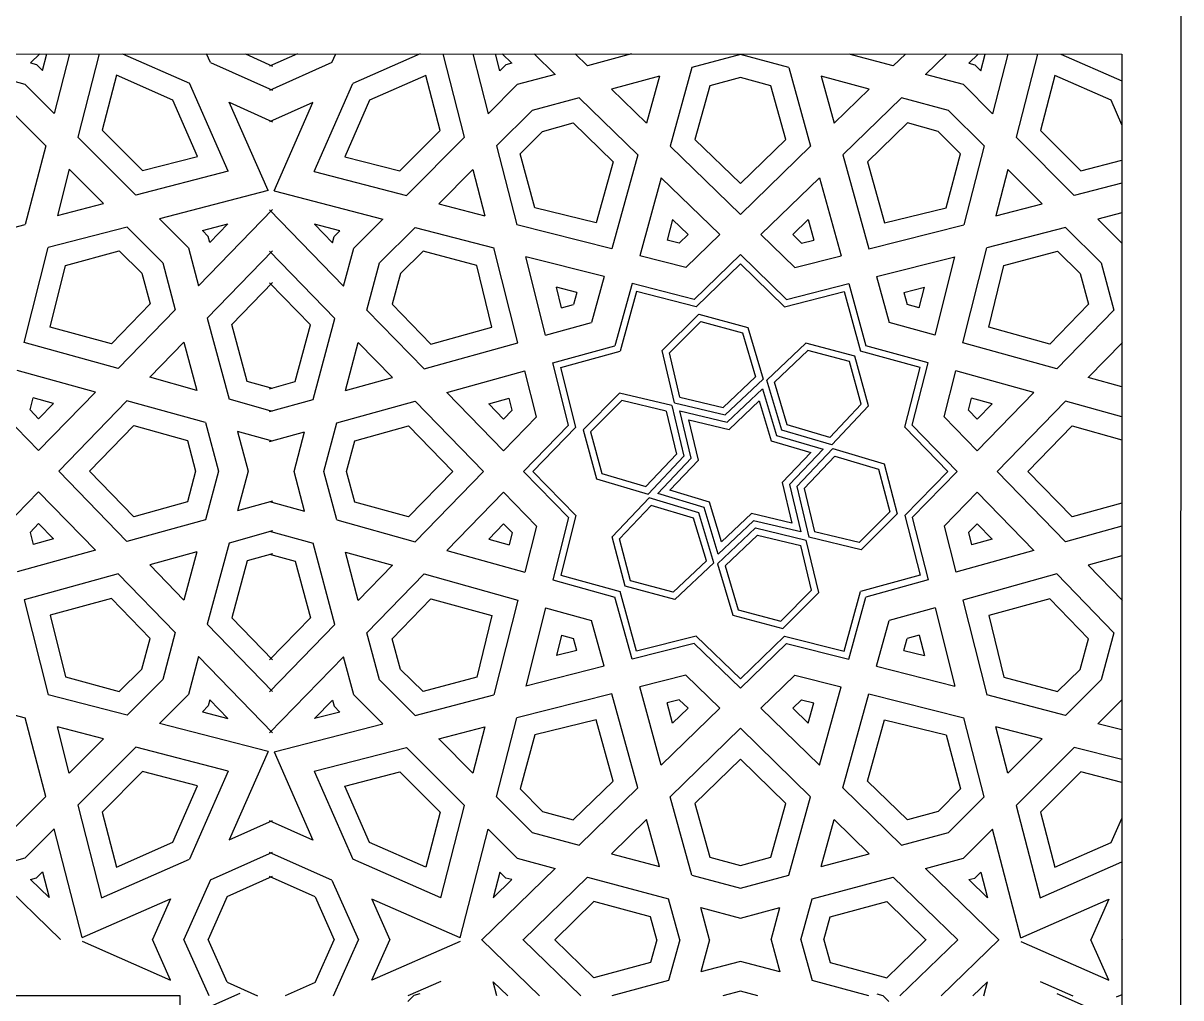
# Model space of a CAD drawing. Header units: inches. Extents: x 13054 to 48691, y 5623 to 20391.
# Drawn here: x 48445.11 to 48454.95, y 18880.51 to 18888.78 of the extents above; entities that cross this region are included whole.
import ezdxf

# ---------------------------------------------------------------- set-up
doc = ezdxf.new("R2010")
doc.units = ezdxf.units.IN
doc.header["$MEASUREMENT"] = 0

msp = doc.modelspace()

# ---------------------------------------------------------------- linework, layer by layer
at = {"transparency": 33554483}
for p, q in [((48454.949, 18889.0532), (48454.9236, 18793.5075)), ((48359.5098, 18888.5459), (48454.4489, 18888.5206)), ((48445.253, 18888.5231), (48445.1731, 18888.4454)), ((48445.2746, 18888.3817), (48445.3112, 18888.5231)), ((48445.5052, 18888.523), (48445.3741, 18888.0167)), ((48445.7574, 18888.523), (48445.5744, 18887.8163)), ((48445.9558, 18888.5229), (48446.5251, 18888.2725)), ((48446.7025, 18888.4499), (48446.67, 18888.5227)), ((48447.0001, 18888.5226), (48447.2311, 18888.4194)), ((48447.4413, 18888.5225), (48447.2058, 18888.4173)), ((48447.7344, 18888.4478), (48447.7678, 18888.5224)), ((48448.4844, 18888.5222), (48447.9119, 18888.2704)), ((48448.8625, 18887.8142), (48448.6792, 18888.5222)), ((48448.9314, 18888.5221), (48449.0628, 18888.0145)), ((48449.1623, 18888.3796), (48449.1254, 18888.5221)), ((48449.1828, 18888.522), (48449.2638, 18888.4433)), ((48449.4523, 18888.522), (48449.6319, 18888.3475)), ((48449.8027, 18888.5219), (48449.9064, 18888.4211)), ((48450.2821, 18888.5218), (48449.9064, 18888.4211)), ((48451.2058, 18888.5165), (48450.7933, 18888.406)), ((48451.6183, 18888.406), (48451.2058, 18888.5165)), ((48452.5052, 18888.4211), (48452.1313, 18888.5213)), ((48452.6081, 18888.5211), (48452.5052, 18888.4211)), ((48452.9583, 18888.521), (48452.7798, 18888.3475)), ((48453.2277, 18888.521), (48453.1478, 18888.4433)), ((48453.2493, 18888.3796), (48453.2859, 18888.521)), ((48453.4799, 18888.5209), (48453.3488, 18888.0145)), ((48453.7321, 18888.5208), (48453.5491, 18887.8142)), ((48453.9305, 18888.5208), (48454.4488, 18888.2927)), ((48454.4489, 18888.5206), (48454.4236, 18793.5076)), ((48445.1731, 18888.4454), (48445.2248, 18888.4316)), ((48445.2248, 18888.4316), (48445.2746, 18888.3817)), ((48446.7025, 18888.4499), (48447.2311, 18888.2137)), ((48447.7344, 18888.4478), (48447.2058, 18888.2116)), ((48449.2122, 18888.4295), (48449.1623, 18888.3796)), ((48449.2638, 18888.4433), (48449.2122, 18888.4295)), ((48450.7933, 18888.406), (48450.6085, 18887.7388)), ((48451.6183, 18888.406), (48451.8031, 18887.7388)), ((48453.1478, 18888.4433), (48453.1994, 18888.4295)), ((48453.1994, 18888.4295), (48453.2493, 18888.3796)), ((48445.1275, 18888.2632), (48444.8051, 18888.3496)), ((48445.9041, 18888.3405), (48445.7831, 18887.8732)), ((48446.3826, 18888.13), (48445.9041, 18888.3405)), ((48448.5328, 18888.3383), (48448.0544, 18888.1279)), ((48448.6538, 18887.8711), (48448.5328, 18888.3383)), ((48449.6319, 18888.3475), (48449.3094, 18888.2611)), ((48450.5197, 18888.3327), (48450.1103, 18888.223)), ((48450.5197, 18888.3327), (48450.4089, 18887.9328)), ((48451.2058, 18888.3221), (48450.9457, 18888.2524)), ((48451.4659, 18888.2524), (48451.2058, 18888.3221)), ((48452.3013, 18888.223), (48451.8919, 18888.3327)), ((48451.8919, 18888.3327), (48452.0027, 18887.9328)), ((48453.1022, 18888.2611), (48452.7798, 18888.3475)), ((48453.8788, 18888.3383), (48453.7578, 18887.8711)), ((48454.3572, 18888.1279), (48453.8788, 18888.3383)), ((48445.3741, 18888.0167), (48445.1275, 18888.2632)), ((48446.8538, 18887.5251), (48446.5251, 18888.2725)), ((48447.5831, 18887.523), (48447.9119, 18888.2704)), ((48449.3094, 18888.2611), (48449.0628, 18888.0145)), ((48450.1103, 18888.223), (48450.4089, 18887.9328)), ((48450.9457, 18888.2524), (48450.8192, 18887.7959)), ((48451.5924, 18887.7959), (48451.4659, 18888.2524)), ((48452.3013, 18888.223), (48452.0027, 18887.9328)), ((48453.3488, 18888.0145), (48453.1022, 18888.2611)), ((48446.593, 18887.6515), (48446.3826, 18888.13)), ((48446.8629, 18888.1109), (48447.2311, 18887.9463)), ((48447.1929, 18887.3607), (48446.8629, 18888.1109)), ((48447.5741, 18888.1087), (48447.2058, 18887.9442)), ((48447.2441, 18887.3586), (48447.5741, 18888.1087)), ((48448.0544, 18888.1279), (48447.8439, 18887.6494)), ((48449.8357, 18888.1494), (48449.4358, 18888.0422)), ((48449.8357, 18888.1494), (48450.3346, 18887.6646)), ((48452.5759, 18888.1494), (48452.077, 18887.6646)), ((48452.9758, 18888.0422), (48452.5759, 18888.1494)), ((48454.4487, 18887.9199), (48454.3572, 18888.1279)), ((48445.3031, 18887.7424), (48445.0012, 18888.0444)), ((48449.4358, 18888.0422), (48449.1338, 18887.7403)), ((48453.2778, 18887.7403), (48452.9758, 18888.0422)), ((48449.5247, 18887.8645), (48449.7842, 18887.9363)), ((48449.7842, 18887.9363), (48450.1246, 18887.6069)), ((48452.6274, 18887.9363), (48452.287, 18887.6069)), ((48452.887, 18887.8645), (48452.6274, 18887.9363)), ((48446.0689, 18887.3219), (48445.5744, 18887.8163)), ((48445.7831, 18887.8732), (48446.1258, 18887.5306)), ((48448.3111, 18887.5284), (48448.6538, 18887.8711)), ((48448.368, 18887.3197), (48448.8625, 18887.8142)), ((48449.3357, 18887.6726), (48449.5247, 18887.8645)), ((48450.8192, 18887.7959), (48451.2058, 18887.4202)), ((48451.2058, 18887.4202), (48451.5924, 18887.7959)), ((48453.0759, 18887.6726), (48452.887, 18887.8645)), ((48454.0436, 18887.3197), (48453.5491, 18887.8142)), ((48453.7578, 18887.8711), (48454.1005, 18887.5284)), ((48445.3031, 18887.7424), (48445.1296, 18887.0722)), ((48449.1338, 18887.7403), (48449.3074, 18887.0701)), ((48450.6085, 18887.7388), (48451.2058, 18887.1583)), ((48451.8031, 18887.7388), (48451.2058, 18887.1583)), ((48453.2778, 18887.7403), (48453.1043, 18887.0701)), ((48446.1258, 18887.5306), (48446.593, 18887.6515)), ((48447.8439, 18887.6494), (48448.3111, 18887.5284)), ((48449.4581, 18887.215), (48449.3357, 18887.6726)), ((48450.1246, 18887.6069), (48449.9817, 18887.087)), ((48450.3346, 18887.6646), (48450.1135, 18886.8664)), ((48452.077, 18887.6646), (48452.2981, 18886.8664)), ((48452.287, 18887.6069), (48452.4299, 18887.087)), ((48452.9535, 18887.215), (48453.0759, 18887.6726)), ((48454.1005, 18887.5284), (48454.4487, 18887.6186)), ((48445.5034, 18887.5421), (48445.4017, 18887.1491)), ((48445.7947, 18887.2508), (48445.5034, 18887.5421)), ((48446.8538, 18887.5251), (48446.0689, 18887.3219)), ((48447.5831, 18887.523), (48448.368, 18887.3197)), ((48448.6423, 18887.2487), (48448.9335, 18887.54)), ((48448.9335, 18887.54), (48449.0353, 18887.147)), ((48453.4781, 18887.54), (48453.3763, 18887.147)), ((48453.7693, 18887.2487), (48453.4781, 18887.54)), ((48450.5342, 18887.4706), (48450.3503, 18886.8065)), ((48450.5342, 18887.4706), (48451.0307, 18886.9881)), ((48451.8774, 18887.4706), (48451.381, 18886.9881)), ((48451.8774, 18887.4706), (48452.0614, 18886.8065)), ((48454.4486, 18887.4246), (48454.0436, 18887.3197)), ((48447.1929, 18887.3607), (48446.2692, 18887.1215)), ((48447.2441, 18887.3586), (48448.1677, 18887.1194)), ((48445.4017, 18887.1491), (48445.7947, 18887.2508)), ((48447.2311, 18887.1997), (48446.6022, 18886.5525)), ((48448.6423, 18887.2487), (48449.0353, 18887.147)), ((48449.9817, 18887.087), (48449.4581, 18887.215)), ((48452.4299, 18887.087), (48452.9535, 18887.215)), ((48453.3763, 18887.147), (48453.7693, 18887.2487)), ((48446.2692, 18887.1215), (48446.5158, 18886.875)), ((48447.2058, 18887.1975), (48447.8347, 18886.5504)), ((48447.9211, 18886.8728), (48448.1677, 18887.1194)), ((48450.6306, 18887.1151), (48450.5825, 18886.9415)), ((48450.6306, 18887.1151), (48450.7612, 18886.9881)), ((48451.781, 18887.1151), (48451.6504, 18886.9881)), ((48451.781, 18887.1151), (48451.8291, 18886.9415)), ((48454.4485, 18887.1724), (48454.2439, 18887.1194)), ((48454.2439, 18887.1194), (48454.4485, 18886.9149)), ((48444.3234, 18886.8685), (48445.1296, 18887.0722)), ((48445.995, 18887.0505), (48445.3248, 18886.877)), ((48445.995, 18887.0505), (48446.2969, 18886.7486)), ((48446.6343, 18887.0221), (48446.8513, 18887.0782)), ((48446.6842, 18886.9722), (48446.6343, 18887.0221)), ((48446.8513, 18887.0782), (48446.698, 18886.9205)), ((48447.8026, 18887.0199), (48447.5857, 18887.0761)), ((48447.5857, 18887.0761), (48447.7389, 18886.9184)), ((48447.7528, 18886.9701), (48447.8026, 18887.0199)), ((48448.14, 18886.7465), (48448.4419, 18887.0484)), ((48448.4419, 18887.0484), (48449.1122, 18886.8749)), ((48450.1135, 18886.8664), (48449.3074, 18887.0701)), ((48452.2981, 18886.8664), (48453.1043, 18887.0701)), ((48453.9697, 18887.0484), (48453.2994, 18886.8749)), ((48453.9697, 18887.0484), (48454.2716, 18886.7465)), ((48446.698, 18886.9205), (48446.6842, 18886.9722)), ((48447.7389, 18886.9184), (48447.7528, 18886.9701)), ((48450.6863, 18886.9153), (48450.5825, 18886.9415)), ((48450.7612, 18886.9881), (48450.6863, 18886.9153)), ((48451.0307, 18886.9881), (48450.7419, 18886.7076)), ((48451.381, 18886.9881), (48451.6697, 18886.7076)), ((48451.6504, 18886.9881), (48451.7253, 18886.9153)), ((48451.7253, 18886.9153), (48451.8291, 18886.9415)), ((48445.1211, 18886.0709), (48445.3248, 18886.877)), ((48445.4697, 18886.7263), (48445.9273, 18886.8486)), ((48445.9273, 18886.8486), (48446.1192, 18886.6597)), ((48446.5158, 18886.875), (48446.6022, 18886.5525)), ((48447.2311, 18886.8494), (48446.6758, 18886.2779)), ((48447.2058, 18886.8472), (48447.7611, 18886.2758)), ((48447.8347, 18886.5504), (48447.9211, 18886.8728)), ((48448.5097, 18886.8465), (48448.3177, 18886.6576)), ((48448.9673, 18886.7242), (48448.5097, 18886.8465)), ((48449.3159, 18886.0687), (48449.1122, 18886.8749)), ((48450.7419, 18886.7076), (48450.3503, 18886.8065)), ((48451.2058, 18886.8179), (48450.8143, 18886.4375)), ((48451.2058, 18886.8179), (48451.5973, 18886.4375)), ((48451.6697, 18886.7076), (48452.0614, 18886.8065)), ((48453.0957, 18886.0687), (48453.2994, 18886.8749)), ((48453.4444, 18886.7242), (48453.902, 18886.8465)), ((48453.902, 18886.8465), (48454.0939, 18886.6576)), ((48445.3417, 18886.2026), (48445.4697, 18886.7263)), ((48446.2969, 18886.7486), (48446.4041, 18886.3486)), ((48448.0328, 18886.3465), (48448.14, 18886.7465)), ((48449.0952, 18886.2005), (48448.9673, 18886.7242)), ((48449.5512, 18886.1339), (48449.3831, 18886.7991)), ((48450.0483, 18886.631), (48449.3831, 18886.7991)), ((48451.2058, 18886.7394), (48450.831, 18886.3751)), ((48451.2058, 18886.7394), (48451.5806, 18886.3751)), ((48452.3633, 18886.631), (48453.0285, 18886.7991)), ((48452.8604, 18886.1339), (48453.0285, 18886.7991)), ((48453.3164, 18886.2005), (48453.4444, 18886.7242)), ((48454.2716, 18886.7465), (48454.3788, 18886.3465)), ((48446.1192, 18886.6597), (48446.191, 18886.4001)), ((48448.3177, 18886.6576), (48448.246, 18886.398)), ((48450.0483, 18886.631), (48449.9405, 18886.2418)), ((48452.3633, 18886.631), (48452.4711, 18886.2418)), ((48454.0939, 18886.6576), (48454.1656, 18886.398)), ((48446.8848, 18886.2235), (48447.2311, 18886.5799)), ((48447.5521, 18886.2214), (48447.2058, 18886.5778)), ((48449.6862, 18886.3662), (48449.6423, 18886.5399)), ((48449.816, 18886.496), (48449.6423, 18886.5399)), ((48450.2851, 18886.5712), (48450.1388, 18886.0434)), ((48450.8143, 18886.4375), (48450.2851, 18886.5712)), ((48451.5973, 18886.4375), (48452.1265, 18886.5712)), ((48452.1265, 18886.5712), (48452.2728, 18886.0434)), ((48452.5956, 18886.496), (48452.7693, 18886.5399)), ((48452.7254, 18886.3662), (48452.7693, 18886.5399)), ((48449.816, 18886.496), (48449.7879, 18886.3944)), ((48450.3246, 18886.5031), (48450.1846, 18885.9976)), ((48450.831, 18886.3751), (48450.3246, 18886.5031)), ((48451.5806, 18886.3751), (48452.087, 18886.5031)), ((48452.087, 18886.5031), (48452.227, 18885.9976)), ((48452.5956, 18886.496), (48452.6237, 18886.3944)), ((48446.191, 18886.4001), (48445.8616, 18886.0598)), ((48446.4041, 18886.3486), (48445.9193, 18885.8497)), ((48448.0328, 18886.3465), (48448.5177, 18885.8476)), ((48448.246, 18886.398), (48448.5754, 18886.0576)), ((48449.6862, 18886.3662), (48449.7879, 18886.3944)), ((48452.7254, 18886.3662), (48452.6237, 18886.3944)), ((48454.1656, 18886.398), (48453.8362, 18886.0576)), ((48454.3788, 18886.3465), (48453.8939, 18885.8476)), ((48446.6758, 18886.2779), (48446.8604, 18885.589)), ((48447.014, 18885.7413), (48446.8848, 18886.2235)), ((48447.4229, 18885.7392), (48447.5521, 18886.2214)), ((48447.5766, 18885.5869), (48447.7611, 18886.2758)), ((48449.5512, 18886.1339), (48449.9405, 18886.2418)), ((48450.5405, 18886.0021), (48450.8521, 18886.3119)), ((48450.6027, 18885.9844), (48450.8688, 18886.249)), ((48450.8521, 18886.3119), (48451.2686, 18886.199)), ((48450.8688, 18886.249), (48451.2236, 18886.1528)), ((48452.8604, 18886.1339), (48452.4711, 18886.2418)), ((48445.8616, 18886.0598), (48445.3417, 18886.2026)), ((48448.5754, 18886.0576), (48449.0952, 18886.2005)), ((48451.2236, 18886.1528), (48451.3351, 18885.7783)), ((48451.2686, 18886.199), (48451.399, 18885.7612)), ((48453.8362, 18886.0576), (48453.3164, 18886.2005)), ((48445.9193, 18885.8497), (48445.1211, 18886.0709)), ((48446.4777, 18886.0741), (48446.1875, 18885.7754)), ((48446.4777, 18886.0741), (48446.5874, 18885.6646)), ((48447.8496, 18885.6625), (48447.9593, 18886.0719)), ((48447.9593, 18886.0719), (48448.2495, 18885.7733)), ((48448.5177, 18885.8476), (48449.3159, 18886.0687)), ((48449.611, 18885.8972), (48450.1388, 18886.0434)), ((48451.7627, 18886.0666), (48451.4309, 18885.7527)), ((48452.1798, 18885.9561), (48451.7627, 18886.0666)), ((48452.8006, 18885.8972), (48452.2728, 18886.0434)), ((48453.8939, 18885.8476), (48453.0957, 18886.0687)), ((48454.4523, 18886.0719), (48454.1621, 18885.7733)), ((48449.6791, 18885.8576), (48450.1846, 18885.9976)), ((48450.6461, 18885.5595), (48450.5405, 18886.0021)), ((48450.6929, 18885.6063), (48450.6027, 18885.9844)), ((48451.7786, 18886.0041), (48451.4948, 18885.7355)), ((48452.134, 18885.91), (48451.7786, 18886.0041)), ((48452.2948, 18885.5321), (48452.1798, 18885.9561)), ((48452.7325, 18885.8576), (48452.227, 18885.9976)), ((48445.7253, 18885.6501), (48445.0612, 18885.8341)), ((48448.7116, 18885.648), (48449.3757, 18885.832)), ((48449.4747, 18885.4403), (48449.3757, 18885.832)), ((48449.7448, 18885.3679), (48449.611, 18885.8972)), ((48449.8071, 18885.3512), (48449.6791, 18885.8576)), ((48452.2321, 18885.5478), (48452.134, 18885.91)), ((48452.6045, 18885.3512), (48452.7325, 18885.8576)), ((48452.6668, 18885.3679), (48452.8006, 18885.8972)), ((48452.9369, 18885.4403), (48453.0359, 18885.832)), ((48453.7, 18885.648), (48453.0359, 18885.832)), ((48446.5874, 18885.6646), (48446.1875, 18885.7754)), ((48447.2311, 18885.6812), (48447.014, 18885.7413)), ((48447.2058, 18885.6791), (48447.4229, 18885.7392)), ((48447.8496, 18885.6625), (48448.2495, 18885.7733)), ((48451.0605, 18885.5185), (48451.3351, 18885.7783)), ((48451.0771, 18885.4567), (48451.399, 18885.7612)), ((48451.5574, 18885.328), (48451.4309, 18885.7527)), ((48451.6027, 18885.3733), (48451.4948, 18885.7355)), ((48454.4481, 18885.6941), (48454.1621, 18885.7733)), ((48445.7253, 18885.6501), (48445.2428, 18885.1537)), ((48448.7116, 18885.648), (48449.1941, 18885.1516)), ((48450.1801, 18885.6417), (48449.8703, 18885.3301)), ((48450.6227, 18885.5361), (48450.1801, 18885.6417)), ((48451.0937, 18885.3948), (48451.3941, 18885.679)), ((48451.3941, 18885.679), (48451.5121, 18885.2827)), ((48453.7, 18885.648), (48453.2175, 18885.1516)), ((48445.17, 18885.4981), (48445.1962, 18885.6018)), ((48445.3698, 18885.5538), (48445.1962, 18885.6018)), ((48445.3698, 18885.5538), (48445.2428, 18885.4232)), ((48445.9935, 18885.5758), (48445.413, 18884.9786)), ((48446.6607, 18885.391), (48445.9935, 18885.5758)), ((48447.2311, 18885.4863), (48446.8604, 18885.589)), ((48447.2058, 18885.4842), (48447.5766, 18885.5869)), ((48447.7762, 18885.3889), (48448.4434, 18885.5737)), ((48448.4434, 18885.5737), (48449.0239, 18884.9764)), ((48449.0672, 18885.5516), (48449.2407, 18885.5997)), ((48449.0672, 18885.5516), (48449.1941, 18885.421)), ((48449.2669, 18885.496), (48449.2407, 18885.5997)), ((48450.1978, 18885.5796), (48449.9332, 18885.3135)), ((48450.576, 18885.4894), (48450.1978, 18885.5796)), ((48450.6227, 18885.5361), (48450.7256, 18885.1051)), ((48450.6461, 18885.5595), (48451.0771, 18885.4567)), ((48450.6929, 18885.6063), (48451.0605, 18885.5185)), ((48451.1103, 18885.3329), (48451.3662, 18885.5751)), ((48451.3662, 18885.5751), (48451.4668, 18885.2374)), ((48451.9649, 18885.2654), (48452.2321, 18885.5478)), ((48451.982, 18885.2015), (48452.2948, 18885.5321)), ((48453.1447, 18885.496), (48453.1709, 18885.5997)), ((48453.3444, 18885.5516), (48453.1709, 18885.5997)), ((48453.3444, 18885.5516), (48453.2175, 18885.421)), ((48453.9682, 18885.5737), (48453.3877, 18884.9764)), ((48454.4481, 18885.4408), (48453.9682, 18885.5737)), ((48445.2428, 18885.1537), (48444.9623, 18885.4424)), ((48445.2428, 18885.4232), (48445.17, 18885.4981)), ((48449.1941, 18885.421), (48449.2669, 18885.496)), ((48449.1941, 18885.1516), (48449.4747, 18885.4403)), ((48450.576, 18885.4894), (48450.6637, 18885.1217)), ((48450.6915, 18885.4908), (48451.0937, 18885.3948)), ((48450.7874, 18885.0885), (48450.6915, 18885.4908)), ((48453.2175, 18885.1516), (48452.9369, 18885.4403)), ((48453.2175, 18885.421), (48453.1447, 18885.496)), ((48445.6749, 18884.9786), (48446.0506, 18885.3652)), ((48446.0506, 18885.3652), (48446.5071, 18885.2387)), ((48446.6607, 18885.391), (48446.7712, 18884.9786)), ((48447.6657, 18884.9764), (48447.7762, 18885.3889)), ((48447.9298, 18885.2366), (48448.3863, 18885.363)), ((48448.3863, 18885.363), (48448.762, 18884.9764)), ((48449.3643, 18884.9764), (48449.7448, 18885.3679)), ((48449.4429, 18884.9764), (48449.8071, 18885.3512)), ((48449.8703, 18885.3301), (48449.9832, 18884.9136)), ((48450.7675, 18885.4147), (48451.1103, 18885.3329)), ((48450.8493, 18885.072), (48450.7675, 18885.4147)), ((48451.9649, 18885.2654), (48451.6027, 18885.3733)), ((48452.9687, 18884.9764), (48452.6045, 18885.3512)), ((48453.0473, 18884.9764), (48452.6668, 18885.3679)), ((48453.6496, 18884.9764), (48454.0253, 18885.363)), ((48454.0253, 18885.363), (48454.448, 18885.2459)), ((48446.5071, 18885.2387), (48446.5768, 18884.9786)), ((48446.9337, 18885.3154), (48447.024, 18884.9786)), ((48447.2311, 18885.233), (48446.9337, 18885.3154)), ((48447.2058, 18885.2309), (48447.5032, 18885.3133)), ((48447.413, 18884.9764), (48447.5032, 18885.3133)), ((48447.8601, 18884.9764), (48447.9298, 18885.2366)), ((48449.9332, 18885.3135), (48450.0294, 18884.9587)), ((48451.4668, 18885.2374), (48451.8045, 18885.1368)), ((48451.5121, 18885.2827), (48451.9084, 18885.1647)), ((48451.982, 18885.2015), (48451.5574, 18885.328)), ((48451.8045, 18885.1368), (48451.5623, 18884.8809)), ((48451.9084, 18885.1647), (48451.6242, 18884.8643)), ((48451.9906, 18885.1696), (48451.686, 18884.8478)), ((48451.9906, 18885.1696), (48452.4267, 18885.0397)), ((48450.6637, 18885.1217), (48450.4039, 18884.8471)), ((48450.7256, 18885.1051), (48450.421, 18884.7833)), ((48450.5032, 18884.7882), (48450.7874, 18885.0885)), ((48450.6071, 18884.816), (48450.8493, 18885.072)), ((48452.0077, 18885.1057), (48451.7479, 18884.8312)), ((48452.0077, 18885.1057), (48452.3803, 18884.9948)), ((48452.4267, 18885.0397), (48452.5392, 18884.615)), ((48445.9935, 18884.3813), (48445.413, 18884.9786)), ((48446.0506, 18884.592), (48445.6749, 18884.9786)), ((48446.5768, 18884.9786), (48446.5071, 18884.7184)), ((48446.7712, 18884.9786), (48446.6607, 18884.5661)), ((48447.024, 18884.9786), (48446.9337, 18884.6417)), ((48447.5032, 18884.6396), (48447.413, 18884.9764)), ((48447.7762, 18884.564), (48447.6657, 18884.9764)), ((48447.9298, 18884.7163), (48447.8601, 18884.9764)), ((48448.762, 18884.9764), (48448.3863, 18884.5898)), ((48448.4434, 18884.3791), (48449.0239, 18884.9764)), ((48449.3643, 18884.9764), (48449.7448, 18884.5849)), ((48449.4429, 18884.9764), (48449.8071, 18884.6016)), ((48450.0294, 18884.9587), (48450.4039, 18884.8471)), ((48452.3803, 18884.9948), (48452.4764, 18884.632)), ((48452.9687, 18884.9764), (48452.6045, 18884.6016)), ((48453.0473, 18884.9764), (48452.6668, 18884.5849)), ((48453.9682, 18884.3791), (48453.3877, 18884.9764)), ((48454.0253, 18884.5898), (48453.6496, 18884.9764)), ((48449.9832, 18884.9136), (48450.421, 18884.7833)), ((48451.5623, 18884.8809), (48451.6441, 18884.5382)), ((48451.6242, 18884.8643), (48451.7201, 18884.4621)), ((48451.686, 18884.8478), (48451.7889, 18884.4168)), ((48445.2428, 18884.8034), (48444.9623, 18884.5147)), ((48445.7253, 18884.307), (48445.2428, 18884.8034)), ((48448.7116, 18884.3048), (48449.1941, 18884.8013)), ((48449.1941, 18884.8013), (48449.4747, 18884.5126)), ((48450.1156, 18884.4195), (48450.4296, 18884.7513)), ((48450.8542, 18884.6249), (48450.4296, 18884.7513)), ((48450.8995, 18884.6702), (48450.5032, 18884.7882)), ((48450.9448, 18884.7155), (48450.6071, 18884.816)), ((48451.7479, 18884.8312), (48451.8356, 18884.4635)), ((48453.2175, 18884.8013), (48452.9369, 18884.5126)), ((48453.7, 18884.3048), (48453.2175, 18884.8013)), ((48446.5071, 18884.7184), (48446.0506, 18884.592)), ((48447.2311, 18884.7241), (48446.9337, 18884.6417)), ((48447.2058, 18884.722), (48447.5032, 18884.6396)), ((48448.3863, 18884.5898), (48447.9298, 18884.7163)), ((48450.1781, 18884.4036), (48450.4467, 18884.6874)), ((48450.809, 18884.5796), (48450.4467, 18884.6874)), ((48451.0175, 18884.2739), (48450.8995, 18884.6702)), ((48451.0454, 18884.3778), (48450.9448, 18884.7155)), ((48454.4479, 18884.7069), (48454.0253, 18884.5898)), ((48446.6607, 18884.5661), (48445.9935, 18884.3813)), ((48447.7762, 18884.564), (48448.4434, 18884.3791)), ((48449.7448, 18884.5849), (48449.611, 18884.0557)), ((48449.8071, 18884.6016), (48449.6791, 18884.0953)), ((48450.9168, 18884.2173), (48450.809, 18884.5796)), ((48450.9807, 18884.2002), (48450.8542, 18884.6249)), ((48451.3179, 18884.5581), (48451.0175, 18884.2739)), ((48451.3013, 18884.6199), (48451.0454, 18884.3778)), ((48451.6441, 18884.5382), (48451.3013, 18884.6199)), ((48451.7201, 18884.4621), (48451.3179, 18884.5581)), ((48452.4764, 18884.632), (48452.2157, 18884.3728)), ((48452.5392, 18884.615), (48452.2332, 18884.3107)), ((48452.6045, 18884.6016), (48452.7325, 18884.0953)), ((48452.6668, 18884.5849), (48452.8006, 18884.0557)), ((48445.2428, 18884.5339), (48445.17, 18884.459)), ((48445.17, 18884.459), (48445.1962, 18884.3553)), ((48445.3698, 18884.4033), (48445.2428, 18884.5339)), ((48447.2311, 18884.4708), (48446.8604, 18884.3681)), ((48447.2058, 18884.4687), (48447.5766, 18884.366)), ((48449.0672, 18884.4012), (48449.1941, 18884.5318)), ((48449.1941, 18884.5318), (48449.2669, 18884.4569)), ((48449.2669, 18884.4569), (48449.2407, 18884.3531)), ((48449.4747, 18884.5126), (48449.3757, 18884.1209)), ((48451.0126, 18884.1916), (48451.3345, 18884.4962)), ((48451.3345, 18884.4962), (48451.7655, 18884.3934)), ((48452.2157, 18884.3728), (48451.8356, 18884.4635)), ((48452.9369, 18884.5126), (48453.0359, 18884.1209)), ((48453.2175, 18884.5318), (48453.1447, 18884.4569)), ((48453.1447, 18884.4569), (48453.1709, 18884.3531)), ((48453.3444, 18884.4012), (48453.2175, 18884.5318)), ((48454.4478, 18884.512), (48453.9682, 18884.3791)), ((48445.3698, 18884.4033), (48445.1962, 18884.3553)), ((48446.8604, 18884.3681), (48446.6758, 18883.6792)), ((48447.7611, 18883.6771), (48447.5766, 18884.366)), ((48449.0672, 18884.4012), (48449.2407, 18884.3531)), ((48450.2261, 18884.0024), (48450.1156, 18884.4195)), ((48450.2722, 18884.0483), (48450.1781, 18884.4036)), ((48451.0765, 18884.1745), (48451.3511, 18884.4343)), ((48451.3511, 18884.4343), (48451.7187, 18884.3466)), ((48451.8094, 18883.9665), (48451.7187, 18884.3466)), ((48451.8715, 18883.9491), (48451.7655, 18884.3934)), ((48452.2332, 18884.3107), (48451.7889, 18884.4168)), ((48453.3444, 18884.4012), (48453.1709, 18884.3531)), ((48445.7253, 18884.307), (48445.0612, 18884.123)), ((48446.5874, 18884.2925), (48446.1875, 18884.1817)), ((48446.5874, 18884.2925), (48446.4777, 18883.8831)), ((48447.2311, 18884.2759), (48447.014, 18884.2158)), ((48447.2058, 18884.2738), (48447.4229, 18884.2137)), ((48447.9593, 18883.8809), (48447.8496, 18884.2903)), ((48447.8496, 18884.2903), (48448.2495, 18884.1796)), ((48448.7116, 18884.3048), (48449.3757, 18884.1209)), ((48453.7, 18884.3048), (48453.0359, 18884.1209)), ((48454.4478, 18884.2587), (48454.1621, 18884.1796)), ((48446.4777, 18883.8831), (48446.1875, 18884.1817)), ((48447.014, 18884.2158), (48446.8848, 18883.7336)), ((48447.4229, 18884.2137), (48447.5521, 18883.7315)), ((48447.9593, 18883.8809), (48448.2495, 18884.1796)), ((48450.9168, 18884.2173), (48450.6344, 18883.9501)), ((48450.9807, 18884.2002), (48450.6502, 18883.8874)), ((48451.0126, 18884.1916), (48451.1425, 18883.7555)), ((48451.0765, 18884.1745), (48451.1875, 18883.8019)), ((48454.4523, 18883.8809), (48454.1621, 18884.1796)), ((48445.9193, 18884.1074), (48445.1211, 18883.8862)), ((48446.4041, 18883.6085), (48445.9193, 18884.1074)), ((48448.0328, 18883.6063), (48448.5177, 18884.1052)), ((48448.5177, 18884.1052), (48449.3159, 18883.8841)), ((48449.611, 18884.0557), (48450.1388, 18883.9095)), ((48449.6791, 18884.0953), (48450.1846, 18883.9552)), ((48452.7325, 18884.0953), (48452.227, 18883.9552)), ((48452.8006, 18884.0557), (48452.2728, 18883.9095)), ((48453.8939, 18884.1052), (48453.0957, 18883.8841)), ((48454.3788, 18883.6063), (48453.8939, 18884.1052)), ((48450.3246, 18883.4498), (48450.1846, 18883.9552)), ((48450.6502, 18883.8874), (48450.2261, 18884.0024)), ((48450.6344, 18883.9501), (48450.2722, 18884.0483)), ((48451.5502, 18883.7058), (48451.8094, 18883.9665)), ((48452.087, 18883.4498), (48452.227, 18883.9552)), ((48445.1211, 18883.8862), (48445.3248, 18883.0801)), ((48445.8616, 18883.8973), (48445.3417, 18883.7545)), ((48446.191, 18883.557), (48445.8616, 18883.8973)), ((48448.246, 18883.5549), (48448.5754, 18883.8952)), ((48448.5754, 18883.8952), (48449.0952, 18883.7524)), ((48449.3159, 18883.8841), (48449.1122, 18883.078)), ((48450.2851, 18883.3817), (48450.1388, 18883.9095)), ((48451.5672, 18883.643), (48451.8715, 18883.9491)), ((48452.1265, 18883.3817), (48452.2728, 18883.9095)), ((48453.0957, 18883.8841), (48453.2994, 18883.078)), ((48453.8362, 18883.8952), (48453.3164, 18883.7524)), ((48454.1656, 18883.5549), (48453.8362, 18883.8952)), ((48449.5512, 18883.8189), (48449.3831, 18883.1537)), ((48449.5512, 18883.8189), (48449.9405, 18883.7111)), ((48451.1425, 18883.7555), (48451.5672, 18883.643)), ((48451.1875, 18883.8019), (48451.5502, 18883.7058)), ((48452.8604, 18883.8189), (48452.4711, 18883.7111)), ((48452.8604, 18883.8189), (48453.0285, 18883.1537)), ((48445.3417, 18883.7545), (48445.4697, 18883.2308)), ((48447.2311, 18883.1077), (48446.6758, 18883.6792)), ((48446.8848, 18883.7336), (48447.2311, 18883.3772)), ((48447.5521, 18883.7315), (48447.2058, 18883.3751)), ((48447.2058, 18883.1056), (48447.7611, 18883.6771)), ((48449.0952, 18883.7524), (48448.9673, 18883.2287)), ((48450.0483, 18883.3218), (48449.9405, 18883.7111)), ((48452.3633, 18883.3218), (48452.4711, 18883.7111)), ((48453.3164, 18883.7524), (48453.4444, 18883.2287)), ((48446.4041, 18883.6085), (48446.2969, 18883.2085)), ((48448.14, 18883.2064), (48448.0328, 18883.6063)), ((48449.6862, 18883.5867), (48449.6423, 18883.4129)), ((48449.6862, 18883.5867), (48449.7879, 18883.5585)), ((48449.816, 18883.4568), (48449.7879, 18883.5585)), ((48450.831, 18883.5777), (48450.3246, 18883.4498)), ((48451.2058, 18883.2135), (48450.831, 18883.5777)), ((48451.2058, 18883.2135), (48451.5806, 18883.5777)), ((48451.5806, 18883.5777), (48452.087, 18883.4498)), ((48452.5956, 18883.4568), (48452.6237, 18883.5585)), ((48452.7254, 18883.5867), (48452.6237, 18883.5585)), ((48452.7254, 18883.5867), (48452.7693, 18883.4129)), ((48454.3788, 18883.6063), (48454.2716, 18883.2064)), ((48446.1192, 18883.2974), (48446.191, 18883.557)), ((48448.3177, 18883.2953), (48448.246, 18883.5549)), ((48450.8143, 18883.5154), (48450.2851, 18883.3817)), ((48451.2058, 18883.1349), (48450.8143, 18883.5154)), ((48451.2058, 18883.1349), (48451.5973, 18883.5154)), ((48451.5973, 18883.5154), (48452.1265, 18883.3817)), ((48454.0939, 18883.2953), (48454.1656, 18883.5549)), ((48446.6022, 18883.4046), (48446.5158, 18883.0821)), ((48447.2311, 18882.7574), (48446.6022, 18883.4046)), ((48447.2058, 18882.7553), (48447.8347, 18883.4025)), ((48447.9211, 18883.08), (48447.8347, 18883.4025)), ((48449.816, 18883.4568), (48449.6423, 18883.4129)), ((48452.5956, 18883.4568), (48452.7693, 18883.4129)), ((48445.9273, 18883.1085), (48446.1192, 18883.2974)), ((48448.5097, 18883.1064), (48448.3177, 18883.2953)), ((48450.0483, 18883.3218), (48449.3831, 18883.1537)), ((48452.3633, 18883.3218), (48453.0285, 18883.1537)), ((48453.902, 18883.1064), (48454.0939, 18883.2953)), ((48445.4697, 18883.2308), (48445.9273, 18883.1085)), ((48446.2969, 18883.2085), (48445.995, 18882.9066)), ((48448.4419, 18882.9045), (48448.14, 18883.2064)), ((48448.9673, 18883.2287), (48448.5097, 18883.1064)), ((48450.7419, 18883.2453), (48450.3503, 18883.1463)), ((48451.0307, 18882.9647), (48450.7419, 18883.2453)), ((48451.381, 18882.9647), (48451.6697, 18883.2453)), ((48451.6697, 18883.2453), (48452.0614, 18883.1463)), ((48453.4444, 18883.2287), (48453.902, 18883.1064)), ((48454.2716, 18883.2064), (48453.9697, 18882.9045)), ((48444.3234, 18883.0886), (48445.1296, 18882.8849)), ((48445.995, 18882.9066), (48445.3248, 18883.0801)), ((48446.5158, 18883.0821), (48446.2692, 18882.8356)), ((48448.1677, 18882.8334), (48447.9211, 18883.08)), ((48448.4419, 18882.9045), (48449.1122, 18883.078)), ((48450.1135, 18883.0865), (48449.3074, 18882.8828)), ((48450.3346, 18882.2883), (48450.1135, 18883.0865)), ((48450.5342, 18882.4823), (48450.3503, 18883.1463)), ((48451.8774, 18882.4823), (48452.0614, 18883.1463)), ((48452.077, 18882.2883), (48452.2981, 18883.0865)), ((48452.2981, 18883.0865), (48453.1043, 18882.8828)), ((48453.9697, 18882.9045), (48453.2994, 18883.078)), ((48446.6842, 18882.9849), (48446.6343, 18882.935)), ((48446.698, 18883.0366), (48446.6842, 18882.9849)), ((48446.8513, 18882.8789), (48446.698, 18883.0366)), ((48447.5857, 18882.8767), (48447.7389, 18883.0344)), ((48447.7389, 18883.0344), (48447.7528, 18882.9828)), ((48447.7528, 18882.9828), (48447.8026, 18882.9329)), ((48450.6863, 18883.0375), (48450.5825, 18883.0113)), ((48450.6306, 18882.8378), (48450.5825, 18883.0113)), ((48450.7612, 18882.9647), (48450.6863, 18883.0375)), ((48451.6504, 18882.9647), (48451.7253, 18883.0375)), ((48451.7253, 18883.0375), (48451.8291, 18883.0113)), ((48451.781, 18882.8378), (48451.8291, 18883.0113)), ((48454.4474, 18883.037), (48454.2439, 18882.8334)), ((48445.3031, 18882.2147), (48445.1296, 18882.8849)), ((48446.6343, 18882.935), (48446.8513, 18882.8789)), ((48447.8026, 18882.9329), (48447.5857, 18882.8767)), ((48449.1338, 18882.2126), (48449.3074, 18882.8828)), ((48450.5342, 18882.4823), (48451.0307, 18882.9647)), ((48450.6306, 18882.8378), (48450.7612, 18882.9647)), ((48451.8774, 18882.4823), (48451.381, 18882.9647)), ((48451.781, 18882.8378), (48451.6504, 18882.9647)), ((48453.2778, 18882.2126), (48453.1043, 18882.8828)), ((48445.5034, 18882.415), (48445.4017, 18882.808)), ((48445.7947, 18882.7063), (48445.4017, 18882.808)), ((48447.1929, 18882.5964), (48446.2692, 18882.8356)), ((48447.2441, 18882.5943), (48448.1677, 18882.8334)), ((48448.6423, 18882.7041), (48449.0353, 18882.8059)), ((48449.0353, 18882.8059), (48448.9335, 18882.4129)), ((48449.9817, 18882.8658), (48449.4581, 18882.7379)), ((48450.1246, 18882.346), (48449.9817, 18882.8658)), ((48450.6085, 18882.2141), (48451.2058, 18882.7945)), ((48451.8031, 18882.2141), (48451.2058, 18882.7945)), ((48452.287, 18882.346), (48452.4299, 18882.8658)), ((48452.4299, 18882.8658), (48452.9535, 18882.7379)), ((48453.4781, 18882.4129), (48453.3763, 18882.8059)), ((48453.7693, 18882.7041), (48453.3763, 18882.8059)), ((48454.4474, 18882.7808), (48454.2439, 18882.8334)), ((48445.7947, 18882.7063), (48445.5034, 18882.415)), ((48448.9335, 18882.4129), (48448.6423, 18882.7041)), ((48449.4581, 18882.7379), (48449.3357, 18882.2803)), ((48452.9535, 18882.7379), (48453.0759, 18882.2803)), ((48453.7693, 18882.7041), (48453.4781, 18882.4129)), ((48446.0689, 18882.6353), (48445.5744, 18882.1408)), ((48446.8538, 18882.432), (48446.0689, 18882.6353)), ((48447.1929, 18882.5964), (48446.8629, 18881.8462)), ((48447.2441, 18882.5943), (48447.5741, 18881.8441)), ((48447.5831, 18882.4299), (48448.368, 18882.6331)), ((48448.8625, 18882.1386), (48448.368, 18882.6331)), ((48454.0436, 18882.6331), (48453.5491, 18882.1386)), ((48454.4473, 18882.5286), (48454.0436, 18882.6331)), ((48451.2058, 18882.5327), (48450.8192, 18882.1569)), ((48451.5924, 18882.1569), (48451.2058, 18882.5327)), ((48446.1258, 18882.4265), (48445.7831, 18882.0839)), ((48446.593, 18882.3056), (48446.1258, 18882.4265)), ((48446.8538, 18882.432), (48446.5251, 18881.6846)), ((48447.5831, 18882.4299), (48447.9119, 18881.6825)), ((48447.8439, 18882.3034), (48448.3111, 18882.4244)), ((48448.3111, 18882.4244), (48448.6538, 18882.0818)), ((48454.1005, 18882.4244), (48453.7578, 18882.0818)), ((48454.4473, 18882.3346), (48454.1005, 18882.4244)), ((48446.3826, 18881.8271), (48446.593, 18882.3056)), ((48448.0544, 18881.825), (48447.8439, 18882.3034)), ((48449.3357, 18882.2803), (48449.5247, 18882.0883)), ((48449.7842, 18882.0166), (48450.1246, 18882.346)), ((48449.8357, 18881.8035), (48450.3346, 18882.2883)), ((48452.5759, 18881.8035), (48452.077, 18882.2883)), ((48452.6274, 18882.0166), (48452.287, 18882.346)), ((48453.0759, 18882.2803), (48452.887, 18882.0883)), ((48445.0012, 18881.9128), (48445.3031, 18882.2147)), ((48449.1338, 18882.2126), (48449.4358, 18881.9106)), ((48450.7933, 18881.5469), (48450.6085, 18882.2141)), ((48451.6183, 18881.5469), (48451.8031, 18882.2141)), ((48452.9758, 18881.9106), (48453.2778, 18882.2126)), ((48445.5744, 18882.1408), (48445.7777, 18881.3558)), ((48445.7831, 18882.0839), (48445.9041, 18881.6166)), ((48448.6593, 18881.3537), (48448.8625, 18882.1386)), ((48449.5247, 18882.0883), (48449.7842, 18882.0166)), ((48450.8192, 18882.1569), (48450.9457, 18881.7005)), ((48451.4659, 18881.7005), (48451.5924, 18882.1569)), ((48452.887, 18882.0883), (48452.6274, 18882.0166)), ((48453.5491, 18882.1386), (48453.7523, 18881.3537)), ((48446.8629, 18881.8462), (48447.2311, 18882.0108)), ((48447.5741, 18881.8441), (48447.2058, 18882.0087)), ((48448.6538, 18882.0818), (48448.5328, 18881.6145)), ((48450.1103, 18881.7299), (48450.4089, 18882.0201)), ((48450.5197, 18881.6202), (48450.4089, 18882.0201)), ((48451.8919, 18881.6202), (48452.0027, 18882.0201)), ((48452.3013, 18881.7299), (48452.0027, 18882.0201)), ((48453.7578, 18882.0818), (48453.8788, 18881.6145)), ((48454.3572, 18881.825), (48454.4472, 18882.0294)), ((48445.1275, 18881.6939), (48445.3741, 18881.9404)), ((48445.6133, 18881.0168), (48445.3741, 18881.9404)), ((48448.8237, 18881.0147), (48449.0628, 18881.9383)), ((48449.0628, 18881.9383), (48449.3094, 18881.6918)), ((48449.4358, 18881.9106), (48449.8357, 18881.8035)), ((48452.5759, 18881.8035), (48452.9758, 18881.9106)), ((48453.1022, 18881.6918), (48453.3488, 18881.9383)), ((48453.5879, 18881.0147), (48453.3488, 18881.9383)), ((48445.9041, 18881.6166), (48446.3826, 18881.8271)), ((48448.5328, 18881.6145), (48448.0544, 18881.825)), ((48453.8788, 18881.6145), (48454.3572, 18881.825)), ((48444.8051, 18881.6075), (48445.1275, 18881.6939)), ((48446.7025, 18881.5072), (48447.2311, 18881.7434)), ((48447.7344, 18881.5051), (48447.2058, 18881.7413)), ((48449.3094, 18881.6918), (48449.6319, 18881.6053)), ((48450.1103, 18881.7299), (48450.5197, 18881.6202)), ((48450.9457, 18881.7005), (48451.2058, 18881.6308)), ((48451.2058, 18881.6308), (48451.4659, 18881.7005)), ((48451.8919, 18881.6202), (48452.3013, 18881.7299)), ((48452.7798, 18881.6053), (48453.1022, 18881.6918)), ((48445.4284, 18881.0017), (48444.8051, 18881.6075)), ((48445.7777, 18881.3558), (48446.5251, 18881.6846)), ((48448.6593, 18881.3537), (48447.9119, 18881.6825)), ((48449.0085, 18880.9996), (48449.6319, 18881.6053)), ((48453.4031, 18880.9996), (48452.7798, 18881.6053)), ((48453.7523, 18881.3537), (48454.4471, 18881.6593)), ((48445.1731, 18881.5117), (48445.2248, 18881.5255)), ((48445.3308, 18881.3584), (48445.1731, 18881.5117)), ((48445.2248, 18881.5255), (48445.2746, 18881.5754)), ((48445.2746, 18881.5754), (48445.3308, 18881.3584)), ((48446.7025, 18881.5072), (48446.4766, 18881.0017)), ((48446.8447, 18881.365), (48447.2311, 18881.5377)), ((48447.2208, 18881.5289), (48447.2058, 18881.5356)), ((48447.5923, 18881.3629), (48447.2058, 18881.5356)), ((48447.7344, 18881.5051), (48447.9603, 18880.9996)), ((48449.1623, 18881.5733), (48449.1061, 18881.3563)), ((48449.1061, 18881.3563), (48449.2638, 18881.5095)), ((48449.2122, 18881.5234), (48449.1623, 18881.5733)), ((48449.2638, 18881.5095), (48449.2122, 18881.5234)), ((48449.3588, 18880.9996), (48449.9064, 18881.5318)), ((48449.9064, 18881.5318), (48450.5953, 18881.3472)), ((48450.7933, 18881.5469), (48451.2058, 18881.4364)), ((48451.2058, 18881.4364), (48451.6183, 18881.5469)), ((48451.8163, 18881.3472), (48452.5052, 18881.5318)), ((48453.0528, 18880.9996), (48452.5052, 18881.5318)), ((48453.1478, 18881.5095), (48453.1994, 18881.5234)), ((48453.3055, 18881.3563), (48453.1478, 18881.5095)), ((48453.1994, 18881.5234), (48453.2493, 18881.5733)), ((48453.2493, 18881.5733), (48453.3055, 18881.3563)), ((48445.6133, 18881.0168), (48446.3634, 18881.3468)), ((48446.3634, 18881.3468), (48446.2092, 18881.0017)), ((48446.8447, 18881.365), (48446.6823, 18881.0017)), ((48447.5923, 18881.3629), (48447.7546, 18880.9996)), ((48448.0735, 18881.3447), (48448.2277, 18880.9996)), ((48448.8237, 18881.0147), (48448.0735, 18881.3447)), ((48449.9608, 18881.3228), (48449.6283, 18880.9996)), ((48450.443, 18881.1936), (48449.9608, 18881.3228)), ((48450.6916, 18880.9996), (48450.5953, 18881.3472)), ((48451.72, 18880.9996), (48451.8163, 18881.3472)), ((48451.9686, 18881.1936), (48452.4508, 18881.3228)), ((48452.4508, 18881.3228), (48452.7833, 18880.9996)), ((48453.5879, 18881.0147), (48454.3381, 18881.3447)), ((48454.3381, 18881.3447), (48454.1839, 18880.9996)), ((48450.869, 18881.2739), (48451.2058, 18881.1836)), ((48450.945, 18880.9996), (48450.869, 18881.2739)), ((48451.2058, 18881.1836), (48451.5426, 18881.2739)), ((48451.4667, 18880.9996), (48451.5426, 18881.2739)), ((48450.4968, 18880.9996), (48450.443, 18881.1936)), ((48451.9148, 18880.9996), (48451.9686, 18881.1936)), ((48445.4284, 18881.0017), (48445.4274, 18881.0027)), ((48446.2097, 18881.0027), (48446.2092, 18881.0017)), ((48446.3634, 18880.6566), (48446.2092, 18881.0017)), ((48446.4771, 18881.0027), (48446.4766, 18881.0017)), ((48446.6907, 18880.5228), (48446.4766, 18881.0017)), ((48446.6828, 18881.0027), (48446.6823, 18881.0017)), ((48446.8447, 18880.6384), (48446.6823, 18881.0017)), ((48445.6133, 18880.9866), (48446.3634, 18880.6566)), ((48447.5923, 18880.6363), (48447.7546, 18880.9996)), ((48447.7472, 18880.5228), (48447.9603, 18880.9996)), ((48447.7542, 18881.0006), (48447.7546, 18880.9996)), ((48447.9599, 18881.0006), (48447.9603, 18880.9996)), ((48448.0735, 18880.6545), (48448.2277, 18880.9996)), ((48448.8237, 18880.9845), (48448.0735, 18880.6545)), ((48448.2273, 18881.0006), (48448.2277, 18880.9996)), ((48449.0085, 18880.9996), (48449.0096, 18881.0006)), ((48449.0085, 18880.9996), (48449.4992, 18880.5228)), ((48449.3588, 18880.9996), (48449.3599, 18881.0006)), ((48449.3588, 18880.9996), (48449.8495, 18880.5228)), ((48449.6293, 18881.0006), (48449.6283, 18880.9996)), ((48449.9608, 18880.6764), (48449.6283, 18880.9996)), ((48450.4968, 18880.9996), (48450.443, 18880.8056)), ((48450.6916, 18880.9996), (48450.5953, 18880.652)), ((48450.6916, 18880.9996), (48450.6914, 18881.0006)), ((48450.945, 18880.9996), (48450.869, 18880.7254)), ((48450.945, 18880.9996), (48450.9447, 18881.0006)), ((48451.4667, 18880.9996), (48451.4669, 18881.0006)), ((48451.4667, 18880.9996), (48451.5426, 18880.7254)), ((48451.72, 18880.9996), (48451.7203, 18881.0006)), ((48451.72, 18880.9996), (48451.8163, 18880.652)), ((48451.9148, 18880.9996), (48451.9686, 18880.8056)), ((48452.4508, 18880.6764), (48452.7833, 18880.9996)), ((48453.0528, 18880.9996), (48452.5621, 18880.5228)), ((48452.7823, 18881.0006), (48452.7833, 18880.9996)), ((48453.4031, 18880.9996), (48452.9124, 18880.5228)), ((48453.0528, 18880.9996), (48453.0517, 18881.0006)), ((48453.4031, 18880.9996), (48453.402, 18881.0006)), ((48453.5879, 18880.9845), (48454.3381, 18880.6545)), ((48454.1843, 18881.0006), (48454.1839, 18880.9996)), ((48454.3381, 18880.6545), (48454.1839, 18880.9996)), ((48454.4517, 18881.0006), (48454.4513, 18880.9996)), ((48450.443, 18880.8056), (48449.9608, 18880.6764)), ((48451.2058, 18880.8156), (48450.869, 18880.7254)), ((48451.5426, 18880.7254), (48451.2058, 18880.8156)), ((48451.9686, 18880.8056), (48452.4508, 18880.6764)), ((48446.8447, 18880.6384), (48447.1035, 18880.5228)), ((48447.5923, 18880.6363), (48447.3382, 18880.5228)), ((48448.6593, 18880.6455), (48448.3803, 18880.5228)), ((48449.1372, 18880.5228), (48449.1061, 18880.6429)), ((48449.1061, 18880.6429), (48449.2298, 18880.5228)), ((48450.5953, 18880.652), (48450.1129, 18880.5228)), ((48452.2987, 18880.5228), (48451.8163, 18880.652)), ((48453.3055, 18880.6429), (48453.1819, 18880.5228)), ((48453.2744, 18880.5228), (48453.3055, 18880.6429)), ((48453.7523, 18880.6455), (48454.0313, 18880.5228)), ((48446.9522, 18880.5429), (48446.4236, 18880.3067)), ((48448.43, 18880.5246), (48448.3801, 18880.4747)), ((48448.4816, 18880.5385), (48448.43, 18880.5246)), ((48451.2058, 18880.5629), (48451.0562, 18880.5228)), ((48451.3554, 18880.5228), (48451.2058, 18880.5629)), ((48452.3656, 18880.5385), (48452.4172, 18880.5246)), ((48452.4172, 18880.5246), (48452.4671, 18880.4747)), ((48453.895, 18880.5429), (48454.4236, 18880.3067)), ((48454.4468, 18880.532), (48454.3983, 18880.5103))]:
    msp.add_line(p, q, dxfattribs=at)
for points in [[(48446.4468, 18880.5228), (48443.3857, 18880.5236)], [(48446.4236, 18793.5097), (48446.4468, 18880.5228)]]:
    msp.add_lwpolyline(points, dxfattribs=at)

doc.saveas('drawing.dxf')
